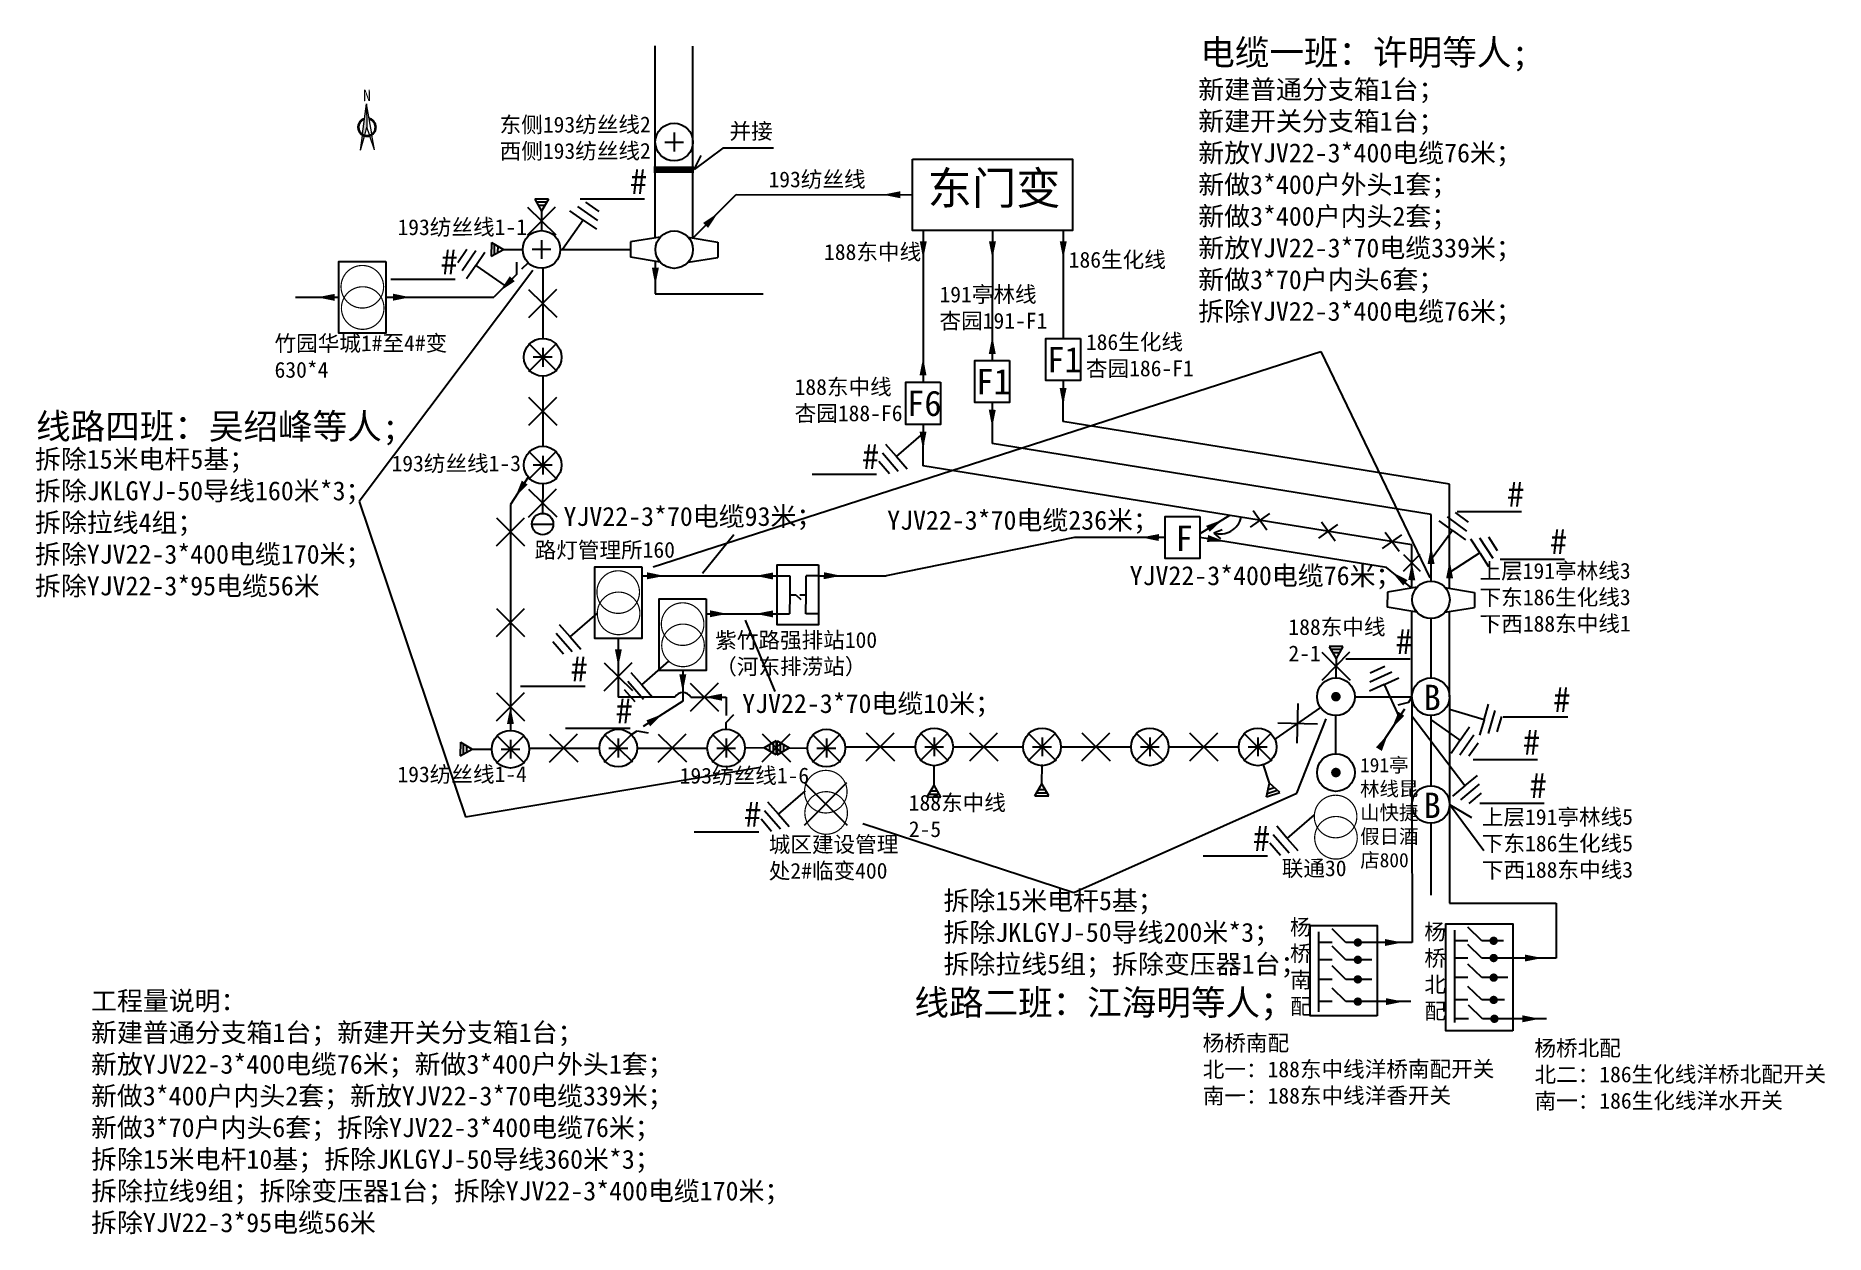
# Model space of a CAD drawing. Extents: x 933 to 989.5, y -246.3 to -208.5.
import ezdxf

# ---------------------------------------------------------------- set-up
doc = ezdxf.new("R2010")
doc.units = 0
doc.header["$LTSCALE"] = 20
doc.header["$MEASUREMENT"] = 0
for name, pattern in [('ACAD_ISO03W100', [30, 12, -18]), ('ACAD_ISO10W100', [18.5, 12, -3, 0.5, -3]), ('CENTERX2', [101.6, 63.5, -12.7, 12.7, -12.7]), ('DASHEDX2', [38.1, 25.4, -12.7])]:
    doc.linetypes.add(name, pattern=pattern)
doc.layers.get('0').update_dxf_attribs({"linetype": 'CONTINUOUS'})
for name, color, linetype in [('Layer1', 7, 'CONTINUOUS'), ('变压器', 1, 'CONTINUOUS'), ('同杆线路', 3, 'CONTINUOUS'), ('本线路', 7, 'CONTINUOUS'), ('标题', 7, 'CONTINUOUS'), ('道路', 4, 'ACAD_ISO10W100')]:
    doc.layers.add(name, color=color, linetype=linetype)
doc.layers.add('跨越', color=4, linetype='CENTERX2', lineweight=9)
doc.styles.add('STYLE1', font='SIMFANG.TTF')

# ---------------------------------------------------------------- blocks, each defined once
blk = doc.blocks.new('123')
at = {"color": 0, "linetype": 'ByBlock', "lineweight": -3}
for p, q in [((1542.352, -78.628), (1542.501, -77.689)), ((1542.501, -77.689), (1542.98, -77.686)), ((1543.14, -78.623), (1542.98, -77.686)), ((1542.357, -79.508), (1542.516, -80.445)), ((1543.144, -79.504), (1542.995, -80.443)), ((1542.516, -80.445), (1542.995, -80.443))]:
    blk.add_line(p, q, dxfattribs=at)
blk.add_circle((1542.748, -79.066), 0.591, dxfattribs=at)
blk = doc.blocks.new('12')
at = {"const_width": 0.0358}
blk.add_lwpolyline([(-0.018, 0, 1), (0.018, 0, 1)], format="xyb", close=True, dxfattribs=at)
blk = doc.blocks.new('111')
at = {"color": 0, "lineweight": -3}
for p, q in [((6520.4, 197.7, -805.8), (6496.7, 197.7, -805.8)), ((6516.4, 205.6, -805.8), (6500.6, 205.6, -805.8)), ((6508.5, 189.8, -805.8), (6492.7, 189.8, -805.8)), ((6508.5, 189.8, -805.8), (6524.3, 189.8, -805.8)), ((6508.5, 189.8), (6508.5, 154.7))]:
    blk.add_line(p, q, dxfattribs=at)
blk = doc.blocks.new('A$C779D513D')
at = {"layer": '跨越'}
h = blk.add_hatch(color=1, dxfattribs=at)
h.paths.add_polyline_path([(2, 7.41, 0.07616), (3.02, 6.94), (4.03, 10.5), (3.79, 21.16)])
h.paths.add_polyline_path([(2.85, 6.38, -0.05961), (1.91, 6.77), (1.03, 0)])
blk.add_hatch(color=5, dxfattribs=at).paths.add_polyline_path([(4.94, 14.7), (5.05, 14.06, -6.607399), (2.86, 14.01), (2.94, 14.65, 8.4891)])
at = {"layer": '跨越', "color": 0}
for p, q in [((2, 7.41), (3.79, 21.16)), ((3.79, 21.16), (4.03, 10.5)), ((6.21, 7.51), (3.79, 21.16)), ((3.02, 6.94), (4.03, 10.5)), ((5.21, 6.99), (4.03, 10.5)), ((1.03, 0), (1.91, 6.77)), ((1.03, 0), (2.85, 6.38)), ((7.51, 0.15), (5.4, 6.43)), ((7.51, 0.15), (6.32, 6.87))]:
    blk.add_line(p, q, dxfattribs=at)
for radius, start, end in [(4.29, 104.73675, 77.86325), (3.7, 108.51229, 74.08771)]:
    blk.add_arc((4.03, 10.5), radius, start, end, dxfattribs=at)
at = {"lineweight": 0, "insert": (2.18, 27.69), "char_height": 5.27, "width": 50.4759, "attachment_point": 1, "rotation": 1.3}
blk.add_mtext('N', dxfattribs=at)

msp = doc.modelspace()

# ---------------------------------------------------------------- linework, layer by layer
at = {"color": 0, "linetype": 'ByBlock', "ltscale": 0.02}
for p, q in [((952.565, -211.863), (952.565, -208.827)), ((953.753, -211.863), (953.753, -208.833)), ((952.565, -214.892), (952.565, -211.857)), ((953.753, -214.892), (953.753, -211.863)), ((954.694, -212.058), (953.791, -212.733)), ((953.791, -212.733), (954.01, -212.288)), ((956.295, -212.058), (954.694, -212.058)), ((953.753, -214.892), (955.123, -213.52)), ((955.123, -213.52), (960.683, -213.527)), ((961.022, -214.655), (961.019, -219.448)), ((963.207, -214.655), (963.205, -218.759)), ((965.442, -214.655), (965.44, -218.068)), ((948.191, -216.032), (948.191, -215.65)), ((948.551, -215.671), (948.346, -215.875)), ((952.565, -215.625), (952.565, -216.652)), ((948.191, -216.032), (947.471, -216.763)), ((941.206, -216.763), (942.575, -216.763)), ((944.063, -216.763), (947.471, -216.763)), ((952.565, -216.652), (955.973, -216.652)), ((965.44, -219.394), (965.434, -220.682)), ((963.205, -220.086), (963.198, -221.38)), ((961.019, -220.775), (961.013, -222.08)), ((977.643, -222.659), (965.434, -220.682)), ((977.059, -223.624), (963.198, -221.38)), ((948.552, -222.439), (947.994, -223.3)), ((976.45, -224.58), (961.013, -222.08)), ((977.643, -225.945), (977.643, -222.659)), ((947.994, -223.3), (947.994, -230.436)), ((970.695, -223.648), (969.757, -224.226)), ((977.059, -225.722), (977.059, -223.624)), ((948.668, -223.923), (949.345, -223.923)), ((976.45, -225.944), (976.45, -224.58)), ((976.454, -229.372), (976.45, -226.678)), ((977.642, -229.372), (977.643, -226.684)), ((951.397, -227.532), (951.396, -229.384)), ((953.432, -228.543), (953.432, -229.513)), ((953.185, -229.385), (951.396, -229.384)), ((953.432, -229.513), (952.178, -230.318)), ((953.683, -229.385), (954.802, -229.386)), ((954.801, -229.386), (954.801, -229.965)), ((975.406, -230.995), (976.224, -229.751)), ((976.342, -229.556), (976.003, -229.639)), ((976.454, -229.372), (976.342, -229.556)), ((976.454, -229.372), (976.454, -232.776)), ((977.642, -229.372), (977.642, -232.776)), ((951.815, -230.57), (951.991, -230.448)), ((951.991, -230.448), (952.335, -230.509)), ((954.801, -230.184), (955.047, -229.937)), ((954.801, -230.399), (954.801, -230.184)), ((956.384, -230.769), (956.386, -231.204)), ((976.454, -232.776), (976.463, -237.132)), ((977.642, -232.776), (977.642, -235.89)), ((978.721, -234.238), (977.642, -232.776)), ((977.642, -232.776), (978.336, -233.19)), ((977.642, -235.89), (981.002, -235.89)), ((981.002, -235.89), (981.002, -237.623))]:
    msp.add_line(p, q, dxfattribs=at)
at = {"color": 5, "linetype": 'ByBlock', "ltscale": 0.0015}
for p, q in [((948.529, -213.914), (949.42, -214.795)), ((948.534, -214.8), (949.416, -213.909)), ((948.565, -216.514), (949.456, -217.396)), ((948.57, -217.401), (949.452, -216.509)), ((948.565, -218.216), (949.456, -219.098)), ((948.57, -219.103), (949.452, -218.211)), ((948.565, -219.918), (949.456, -220.8)), ((948.57, -220.805), (949.452, -219.914)), ((948.565, -221.621), (949.456, -222.502)), ((948.57, -222.507), (949.452, -221.616)), ((948.562, -222.816), (949.453, -223.698)), ((948.567, -223.703), (949.449, -222.812)), ((971.352, -224.023), (971.961, -223.584)), ((971.437, -223.499), (971.876, -224.108)), ((947.548, -223.728), (948.439, -224.61)), ((947.553, -224.615), (948.435, -223.724)), ((973.509, -224.372), (974.117, -223.933)), ((973.594, -223.848), (974.032, -224.457)), ((975.523, -224.698), (976.132, -224.26)), ((975.609, -224.174), (976.047, -224.783)), ((976.183, -224.879), (976.717, -225.407)), ((976.186, -225.41), (976.714, -224.877)), ((947.548, -226.589), (948.439, -227.47)), ((947.553, -227.475), (948.435, -226.584)), ((973.608, -227.965), (974.5, -228.847)), ((973.613, -228.852), (974.495, -227.96)), ((950.951, -228.299), (951.842, -229.181)), ((950.955, -229.185), (951.837, -228.294)), ((947.548, -229.248), (948.439, -230.13)), ((947.553, -230.135), (948.435, -229.243)), ((953.671, -228.945), (954.562, -229.826)), ((953.676, -229.831), (954.558, -228.94)), ((972.829, -230.838), (972.859, -229.584)), ((972.217, -230.196), (973.47, -230.226)), ((947.548, -230.589), (948.439, -231.471)), ((947.553, -231.476), (948.435, -230.585)), ((949.224, -230.552), (950.115, -231.434)), ((949.228, -231.438), (950.11, -230.547)), ((950.951, -230.552), (951.843, -231.434)), ((950.956, -231.438), (951.838, -230.547)), ((952.653, -230.552), (953.545, -231.434)), ((952.658, -231.438), (953.54, -230.547)), ((954.356, -230.552), (955.247, -231.434)), ((954.36, -231.438), (955.242, -230.547)), ((955.939, -230.546), (956.831, -231.428)), ((955.944, -231.432), (956.826, -230.541)), ((957.521, -230.553), (958.412, -231.435)), ((957.526, -231.44), (958.407, -230.548)), ((959.222, -230.516), (960.113, -231.397)), ((959.227, -231.402), (960.108, -230.511)), ((960.924, -230.516), (961.815, -231.397)), ((960.929, -231.402), (961.81, -230.511)), ((962.486, -230.516), (963.378, -231.397)), ((962.491, -231.402), (963.373, -230.511)), ((964.328, -230.516), (965.219, -231.397)), ((964.333, -231.402), (965.215, -230.511)), ((966.03, -230.516), (966.922, -231.397)), ((966.035, -231.402), (966.917, -230.511)), ((967.732, -230.516), (968.624, -231.397)), ((967.737, -231.402), (968.619, -230.511)), ((969.435, -230.516), (970.326, -231.397)), ((969.439, -231.402), (970.321, -230.511)), ((971.137, -230.516), (972.028, -231.397)), ((971.142, -231.402), (972.023, -230.511)), ((957.271, -232.087), (958.623, -233.425)), ((957.278, -233.432), (958.616, -232.08))]:
    msp.add_line(p, q, dxfattribs=at)
at = {"color": 0, "linetype": 'ByBlock', "lineweight": -3}
for p, q in [((949.196, -213.671), (948.761, -213.669)), ((948.761, -213.669), (948.976, -214.049)), ((949.143, -213.762), (948.813, -213.76)), ((949.08, -213.87), (948.874, -213.869)), ((948.976, -214.049), (948.973, -214.66)), ((949.196, -213.671), (948.976, -214.049)), ((947.391, -215.031), (947.388, -215.466)), ((947.391, -215.031), (947.768, -215.251)), ((947.481, -215.084), (947.479, -215.415)), ((947.589, -215.147), (947.588, -215.353)), ((947.388, -215.466), (947.768, -215.251)), ((947.768, -215.251), (948.379, -215.254)), ((949.011, -222.655), (949.006, -223.585)), ((974.275, -227.79), (973.84, -227.787)), ((973.84, -227.787), (974.055, -228.167)), ((974.222, -227.88), (973.892, -227.878)), ((974.159, -227.988), (973.953, -227.987)), ((974.055, -228.167), (974.052, -228.778)), ((974.275, -227.79), (974.055, -228.167)), ((946.411, -230.808), (946.409, -231.242)), ((946.409, -231.242), (946.789, -231.027)), ((946.411, -230.808), (946.789, -231.027)), ((946.502, -230.86), (946.5, -231.191)), ((946.61, -230.923), (946.609, -231.129)), ((946.789, -231.027), (947.4, -231.03)), ((956.006, -230.989), (955.395, -230.993)), ((956.384, -230.769), (956.006, -230.989)), ((956.386, -231.204), (956.006, -230.989)), ((956.186, -231.091), (956.185, -230.885)), ((956.295, -231.153), (956.293, -230.822)), ((956.414, -231.205), (956.795, -230.99)), ((956.419, -231.203), (956.417, -230.768)), ((956.417, -230.77), (956.795, -230.99)), ((956.507, -230.823), (956.505, -231.154)), ((956.616, -230.886), (956.614, -231.092)), ((956.795, -230.99), (957.372, -230.994)), ((961.366, -232.161), (961.37, -231.551)), ((964.771, -232.121), (964.774, -231.51)), ((971.955, -232.102), (971.769, -231.52)), ((961.147, -232.539), (961.366, -232.161)), ((961.582, -232.542), (961.366, -232.161)), ((964.551, -232.499), (964.771, -232.121)), ((964.986, -232.501), (964.771, -232.121)), ((971.863, -232.529), (971.955, -232.102)), ((972.277, -232.398), (971.955, -232.102)), ((961.147, -232.539), (961.582, -232.542)), ((961.2, -232.449), (961.53, -232.451)), ((961.263, -232.34), (961.468, -232.342)), ((964.551, -232.499), (964.986, -232.501)), ((964.604, -232.408), (964.935, -232.41)), ((964.667, -232.3), (964.873, -232.301)), ((971.863, -232.529), (972.277, -232.398)), ((971.885, -232.427), (972.2, -232.327)), ((971.911, -232.305), (972.107, -232.242))]:
    msp.add_line(p, q, dxfattribs=at)
at = {"color": 4, "lineweight": -3}
for p, q in [((950.193, -213.655), (952.226, -213.655)), ((944.217, -216.194), (946.251, -216.194)), ((957.518, -222.344), (959.552, -222.344)), ((977.883, -223.525), (979.916, -223.525)), ((979.239, -225.027), (981.272, -225.027)), ((974.362, -228.179), (976.395, -228.179)), ((948.314, -229.044), (950.347, -229.044)), ((949.734, -230.364), (951.768, -230.364)), ((978.125, -232.186, 26.036), (976.454, -229.986)), ((979.336, -230.012), (981.37, -230.012)), ((978.381, -231.354), (980.414, -231.354)), ((977.994, -232.627, 0), (978.583, -232.137, 0)), ((978.125, -232.186, 0), (978.517, -231.86, 0)), ((978.125, -232.186, 0), (977.733, -232.513, 0)), ((978.256, -232.742, 0), (978.648, -232.415, 0)), ((978.593, -232.729), (980.626, -232.729)), ((953.795, -233.635), (955.829, -233.635)), ((969.858, -234.395), (971.891, -234.395))]:
    msp.add_line(p, q, dxfattribs=at)
at = {"color": 5, "linetype": 'ByBlock', "ltscale": 0.02}
for p, q in [((948.704, -215.919), (943.215, -223.214)), ((952.499, -225.272), (973.576, -218.477)), ((973.576, -218.477), (977.016, -225.616)), ((943.215, -223.214), (946.57, -233.167)), ((954.055, -225.477), (955.047, -224.252)), ((970.464, -224.103), (970.2, -224.207)), ((970.2, -224.207), (970.408, -224.386)), ((965.801, -224.345), (959.856, -225.555)), ((968.663, -224.345), (965.801, -224.345)), ((975.646, -225.299), (969.757, -224.345)), ((976.45, -225.944), (975.646, -225.299)), ((952.141, -225.559), (956.414, -225.559)), ((956.414, -225.559), (956.811, -225.559)), ((956.811, -225.559), (956.808, -226.158)), ((957.72, -225.555), (957.325, -225.555)), ((957.325, -226.154), (957.328, -225.555)), ((957.72, -225.555), (959.856, -225.555)), ((956.808, -226.158), (956.805, -226.757)), ((957.006, -226.159), (957.156, -226.309)), ((957.322, -226.753), (957.325, -226.154)), ((954.176, -226.757), (956.414, -226.757)), ((955.404, -226.959), (956.341, -229.207)), ((956.414, -226.757), (956.805, -226.757)), ((957.72, -226.753), (957.322, -226.753)), ((972.816, -232.421), (973.742, -230.072)), ((946.57, -233.167), (955.885, -231.594)), ((965.78, -235.555), (972.816, -232.421)), ((959.114, -233.379), (965.78, -235.555))]:
    msp.add_line(p, q, dxfattribs=at)
at = {"color": 5, "linetype": 'ByBlock', "lineweight": -3}
for p, q in [((956.808, -226.158), (957.006, -226.159)), ((957.128, -226.153), (957.325, -226.154))]:
    msp.add_line(p, q, dxfattribs=at)
at = {"color": 0, "ltscale": 0.8}
for p, q in [((976.463, -237.134), (975.053, -237.132)), ((981.002, -237.623), (979.473, -237.623))]:
    msp.add_line(p, q, dxfattribs=at)
at = {"color": 1, "ltscale": 0.8}
for p, q in [((976.415, -238.999), (975.081, -238.999)), ((980.703, -239.541), (979.394, -239.541))]:
    msp.add_line(p, q, dxfattribs=at)
at = {"color": 1, "linetype": 'ByBlock', "ltscale": 0.02}
msp.add_lwpolyline([(960.683, -212.4), (965.731, -212.4), (965.731, -214.655), (960.683, -214.655)], close=True, dxfattribs=at)
at = {"color": 0}
for points in [[(960.302, -213.526, 0.22, 0, 0), (959.751, -213.526, 0, 0, 0)], [(954.154, -214.494, 0.22, 0, 0), (954.542, -214.102, 0, 0, 0)], [(961.025, -214.997, 0.22, 0, 0), (961.022, -215.547, 0, 0, 0)], [(963.21, -214.997, 0.22, 0, 0), (963.207, -215.547, 0, 0, 0)], [(965.445, -214.997, 0.22, 0, 0), (965.442, -215.547, 0, 0, 0)], [(952.568, -215.83, 0.22, 0, 0), (952.565, -216.381, 0, 0, 0)], [(948.049, -216.18, 0.22, 0, 0), (947.661, -216.57, 0, 0, 0)], [(942.441, -216.766, 0.22, 0, 0), (941.89, -216.763, 0, 0, 0)], [(944.285, -216.76, 0.22, 0, 0), (944.835, -216.763, 0, 0, 0)], [(963.203, -218.55, 0.22, 0, 0), (963.205, -217.999, 0, 0, 0)], [(961.017, -219.228, 0.22, 0, 0), (961.02, -218.678, 0, 0, 0)], [(965.439, -219.624, 0.22, 0, 0), (965.436, -220.175, 0, 0, 0)], [(963.204, -220.316, 0.22, 0, 0), (963.201, -220.866, 0, 0, 0)], [(961.018, -221.005, 0.22, 0, 0), (961.015, -221.555, 0, 0, 0)], [(948.443, -222.613, 0.22, 0, 0), (948.141, -223.073, 0, 0, 0)], [(977.056, -225.184, 0.22, 0, 0), (977.059, -224.633, 0, 0, 0)], [(976.447, -225.694, 0.22, 0, 0), (976.45, -225.143, 0, 0, 0)], [(977.641, -225.631, 0.22, 0, 0), (977.643, -225.081, 0, 0, 0)], [(951.4, -227.874, 0.22, 0, 0), (951.397, -228.424, 0, 0, 0)], [(953.434, -228.671, 0.22, 0, 0), (953.432, -229.222, 0, 0, 0)], [(954.667, -229.388, 0.22, 0, 0), (954.117, -229.386, 0, 0, 0)], [(947.991, -230.239, 0.22, 0, 0), (947.994, -229.689, 0, 0, 0)], [(952.342, -230.213, 0.22, 0, 0), (952.805, -229.915, 0, 0, 0)], [(976.118, -229.913, 0.22, 0, 0), (975.815, -230.373, 0, 0, 0)], [(975.409, -231.028, 0.22, 0, 0), (975.694, -230.558, 0, 0, 0)], [(975.601, -237.132, 0.22, 0, 0), (976.152, -237.132, 0, 0, 0)], [(980.022, -237.623, 0.22, 0, 0), (980.572, -237.623, 0, 0, 0)]]:
    msp.add_lwpolyline(points, format="xyseb", dxfattribs=at)
at = {"color": 0, "linetype": 'ByBlock', "ltscale": 0.02}
for points in [[(944.063, -215.633), (944.063, -217.893), (942.575, -217.893), (942.575, -215.633)], [(965.987, -218.068), (965.987, -219.394), (964.893, -219.394), (964.893, -218.068)], [(963.752, -218.759), (963.752, -220.086), (962.658, -220.086), (962.658, -218.759)], [(961.566, -219.448), (961.566, -220.775), (960.472, -220.775), (960.472, -219.448)], [(952.141, -225.272), (952.141, -227.532), (950.653, -227.532), (950.653, -225.272)], [(954.176, -226.283), (954.176, -228.543), (952.688, -228.543), (952.688, -226.283)]]:
    msp.add_lwpolyline(points, close=True, dxfattribs=at)
at = {"color": 5, "linetype": 'ByBlock', "ltscale": 0.02}
for points in [[(969.757, -223.682), (969.757, -225.008), (968.663, -225.008), (968.663, -223.682)], [(957.72, -225.206), (957.72, -227.106), (956.414, -227.106), (956.414, -225.206)]]:
    msp.add_lwpolyline(points, close=True, dxfattribs=at)
at = {"color": 5}
for points in [[(970.01, -224.073, 0.22, 0, 0), (970.478, -223.782, 0, 0, 0)], [(968.462, -224.348, 0.22, 0, 0), (967.912, -224.345, 0, 0, 0)], [(970, -224.377, 0.22, 0, 0), (970.542, -224.472, 0, 0, 0)], [(976.247, -225.777, 0.22, 0, 0), (975.816, -225.435, 0, 0, 0)], [(952.307, -225.556, 0.22, 0, 0), (952.858, -225.559, 0, 0, 0)], [(956.279, -225.562, 0.22, 0, 0), (955.729, -225.559, 0, 0, 0)], [(957.886, -225.552, 0.22, 0, 0), (958.437, -225.555, 0, 0, 0)], [(954.288, -226.754, 0.22, 0, 0), (954.839, -226.757, 0, 0, 0)], [(956.279, -226.759, 0.22, 0, 0), (955.729, -226.757, 0, 0, 0)]]:
    msp.add_lwpolyline(points, format="xyseb", dxfattribs=at)
at = {"color": 1, "ltscale": 0.8}
for points in [[(975.352, -239.45), (973.238, -239.45), (973.238, -236.6), (975.352, -236.6)], [(979.64, -239.92), (977.527, -239.92), (977.527, -236.546), (979.64, -236.546)]]:
    msp.add_lwpolyline(points, close=True, dxfattribs=at)
at = {"color": 1}
for points in [[(975.63, -238.999, 0.22, 0, 0), (976.18, -238.999, 0, 0, 0)], [(979.942, -239.541, 0.22, 0, 0), (980.492, -239.541, 0, 0, 0)]]:
    msp.add_lwpolyline(points, format="xyseb", dxfattribs=at)
at = {"color": 0, "linetype": 'ByBlock', "lineweight": -3, "ltscale": 0.02}
for centre in [(974.052, -229.372), (977.048, -229.372), (974.052, -231.767), (977.048, -232.776)]:
    msp.add_circle(centre, 0.594, dxfattribs=at)
at = {"color": 5, "linetype": 'ByBlock', "ltscale": 0.02}
msp.add_arc((970.397, -223.556), 0.68, 253.2353, 347.1551, dxfattribs=at)
at = {"color": 0, "linetype": 'ByBlock', "ltscale": 0.02}
msp.add_arc((953.434, -229.531), 0.288, 30.3316, 149.676, dxfattribs=at)
at = {"layer": '变压器', "color": 0, "const_width": 0.0373}
for points in [[(943.328, -217.103, 1), (943.304, -215.759, 1)], [(943.34, -217.775, 1), (943.316, -216.431, 1)], [(951.406, -226.742, 1), (951.382, -225.398, 1)], [(951.418, -227.414, 1), (951.394, -226.07, 1)], [(953.44, -227.753, 1), (953.416, -226.409, 1)], [(953.452, -228.425, 1), (953.428, -227.081, 1)], [(957.959, -233.043, 1), (957.935, -231.699, 1)], [(957.971, -233.715, 1), (957.947, -232.371, 1)], [(974.054, -233.827, 1), (974.029, -232.483, 1)], [(974.066, -234.499, 1), (974.042, -233.155, 1)]]:
    msp.add_lwpolyline(points, format="xyb", close=True, dxfattribs=at)
at = {"layer": '同杆线路', "color": 0, "linetype": 'ByBlock', "ltscale": 0.02, "const_width": 0.209}
msp.add_lwpolyline([(952.616, -212.634), (952.616, -212.736), (953.791, -212.733)], dxfattribs=at)
at = {"layer": '本线路', "linetype": 'ByBlock', "lineweight": -3, "ltscale": 0.02}
for p, q in [((953.159, -211.566), (953.159, -212.16)), ((952.862, -211.863), (953.456, -211.863)), ((948.973, -214.957), (948.973, -215.551)), ((949.27, -215.254), (948.676, -215.254)), ((949.011, -218.36), (949.011, -218.954)), ((949.308, -218.657), (948.714, -218.657)), ((949.011, -221.764), (949.011, -222.358)), ((949.308, -222.061), (948.714, -222.061)), ((947.697, -231.03), (948.291, -231.03)), ((947.994, -230.733), (947.994, -231.327)), ((951.1, -230.993), (951.694, -230.993)), ((951.397, -230.696), (951.397, -231.29)), ((954.504, -230.993), (955.098, -230.993)), ((954.801, -230.696), (954.801, -231.29)), ((957.669, -230.994), (958.263, -230.994)), ((957.966, -230.697), (957.966, -231.291)), ((961.073, -230.957), (961.667, -230.957)), ((961.37, -230.66), (961.37, -231.254)), ((964.477, -230.957), (965.071, -230.957)), ((964.774, -230.66), (964.774, -231.254)), ((967.881, -230.957), (968.475, -230.957)), ((968.178, -230.66), (968.178, -231.254)), ((971.285, -230.957), (971.879, -230.957)), ((971.582, -230.66), (971.582, -231.254))]:
    msp.add_line(p, q, dxfattribs=at)
at = {"layer": '本线路', "color": 0, "linetype": 'ByBlock', "lineweight": -3, "ltscale": 0.14}
for p, q in [((949.567, -215.254), (951.784, -215.254)), ((949.011, -215.847), (949.011, -218.063)), ((949.011, -219.251), (949.011, -221.467)), ((977.048, -226.903), (977.048, -228.778)), ((974.646, -229.372), (976.454, -229.372)), ((977.048, -229.966), (977.048, -232.182)), ((948.587, -230.993), (950.803, -230.993)), ((951.991, -230.993), (954.207, -230.993)), ((958.559, -230.957), (960.776, -230.957)), ((961.964, -230.957), (964.18, -230.957)), ((965.368, -230.957), (967.584, -230.957)), ((968.772, -230.957), (970.988, -230.957)), ((977.048, -233.37), (977.048, -235.635))]:
    msp.add_line(p, q, dxfattribs=at)
at = {"layer": '本线路', "color": 0, "linetype": 'ByBlock', "lineweight": -3, "ltscale": 0.0015}
for p, q in [((973.564, -229.711), (972.123, -230.711)), ((974.052, -231.173), (974.052, -229.966))]:
    msp.add_line(p, q, dxfattribs=at)
at = {"layer": '本线路', "linetype": 'ByBlock', "lineweight": -3, "ltscale": 0.02}
for centre, radius in [((953.159, -211.863), 0.594), ((948.973, -215.254), 0.594), ((949.011, -218.657), 0.594), ((949.011, -222.061), 0.594), ((949.006, -223.923), 0.338), ((947.994, -231.03), 0.594), ((951.397, -230.993), 0.594), ((954.801, -230.993), 0.594), ((957.966, -230.994), 0.594), ((961.37, -230.957), 0.594), ((964.774, -230.957), 0.594), ((968.178, -230.957), 0.594), ((971.582, -230.957), 0.594)]:
    msp.add_circle(centre, radius, dxfattribs=at)
at = {"layer": '标题', "color": 1}
for p, q in [((978.657, -237.079), (978.217, -236.651)), ((973.507, -236.798), (973.505, -239.324)), ((973.929, -237.132), (973.507, -237.132)), ((974.368, -237.677), (973.929, -237.249)), ((977.795, -236.744), (977.793, -239.654)), ((978.217, -237.079), (977.795, -237.079)), ((979.342, -237.079), (978.657, -237.079)), ((973.929, -237.677), (973.507, -237.677)), ((975.185, -237.677), (974.368, -237.677)), ((978.217, -237.623), (977.795, -237.623)), ((978.657, -238.242), (978.217, -237.814)), ((973.929, -238.296), (973.507, -238.296)), ((974.369, -238.296), (973.929, -237.868)), ((975.187, -238.296), (974.369, -238.296)), ((978.217, -238.242), (977.795, -238.242)), ((979.475, -238.242), (978.657, -238.242)), ((974.369, -238.999), (973.929, -238.572)), ((978.217, -238.946), (977.795, -238.946)), ((978.657, -238.945), (978.217, -238.518)), ((979.37, -238.945), (978.657, -238.945)), ((973.929, -238.999), (973.507, -238.999)), ((975.081, -238.999), (974.369, -238.999)), ((978.681, -239.541), (978.241, -239.114)), ((978.241, -239.541), (977.819, -239.541)), ((979.394, -239.541), (978.681, -239.541))]:
    msp.add_line(p, q, dxfattribs=at)
at = {"layer": '标题', "color": 0}
for p, q in [((974.368, -237.132), (973.929, -236.705)), ((975.053, -237.132), (974.368, -237.132)), ((978.657, -237.623), (978.217, -237.195)), ((979.473, -237.623), (978.657, -237.623))]:
    msp.add_line(p, q, dxfattribs=at)
at = {"layer": '标题', "color": 0, "const_width": 0.132}
for points in [[(974.744, -237.067, 1), (974.744, -237.198, 1)], [(979.032, -237.557, 1), (979.032, -237.689, 1)]]:
    msp.add_lwpolyline(points, format="xyb", close=True, dxfattribs=at)
at = {"layer": '标题', "color": 1, "const_width": 0.132}
for points in [[(979.032, -237.013, 1), (979.032, -237.144, 1)], [(974.744, -237.611, 1), (974.744, -237.743, 1)], [(974.744, -238.23, 1), (974.744, -238.362, 1)], [(979.033, -238.176, 1), (979.033, -238.308, 1)], [(974.744, -238.933, 1), (974.744, -239.065, 1)], [(979.033, -238.88, 1), (979.033, -239.011, 1)], [(979.056, -239.475, 1), (979.056, -239.607, 1)]]:
    msp.add_lwpolyline(points, format="xyb", close=True, dxfattribs=at)

# ---------------------------------------------------------------- block references
at = {"lineweight": -3, "xscale": 0.06895526253856588, "yscale": 0.0689552625375427, "zscale": 0.06895526253769305}
msp.add_blockref('A$C779D513D', (943.185, -212.119), dxfattribs=at)
at = {"color": 4, "lineweight": -3, "zscale": 0.03230929094278739}
for p, xscale, yscale, rotation in [((774.365, -98.963), 0.03230929094397397, 0.03230929094468138, 325.074866439053), ((832.924, -392.584), 0.03230929094404396, 0.03230929094470181, 55.52633554685023), ((1102.909, -376.343), 0.03230929094392773, 0.0323092909447098, 131.0531722841115), ((804.633, -104.56), 0.03230929094391479, 0.0323092909447289, 323.6954160815519), ((858.237, -52.284), 0.03230929094385859, 0.03230929094471638, 303.2258531321325), ((1092.611, -382.036), 0.03230929094392773, 0.0323092909447098, 131.0531722841115), ((1094.871, -383.549), 0.03230929094392773, 0.0323092909447098, 131.0531722841115), ((787.146, -322.542), 0.03230929094385962, 0.03230929094471718, 24.73391202351266), ((1032.139, -26.616), 0.03230929094385526, 0.03230929094471378, 253.6225938511697), ((1093.079, -54.649), 0.03230929094406722, 0.03230929094462087, 235.1598415551034), ((1099.186, -387.634), 0.03230929094392773, 0.0323092909447098, 131.0531722841115), ((1115.249, -388.393), 0.03230929094392773, 0.03230929094471513, 131.0531722841115)]:
    msp.add_blockref('111', p, dxfattribs=dict(at, xscale=xscale, yscale=yscale, rotation=rotation))
at = {"color": 0, "lineweight": -3, "rotation": 269.47112028935}
for p in [(1046.465, 1326.694), (1070.356, 1315.64)]:
    msp.add_blockref('123', p, dxfattribs=at)
at = {"linetype": 'DASHEDX2', "zscale": 4.197748793348071}
for p, xscale, yscale, rotation in [((974.052, -229.372), 4.197748793347937, 4.19774879334787, 222.692894027769), ((974.052, -231.767), 4.197748793347942, 4.197748793347955, 97.91713063106326)]:
    msp.add_blockref('12', p, dxfattribs=dict(at, xscale=xscale, yscale=yscale, rotation=rotation))

# ---------------------------------------------------------------- texts
at = {"layer": 'Layer1', "color": 4, "lineweight": -3, "style": 'STYLE1'}
for p in [(951.77, -213.499), (945.794, -216.039), (959.095, -222.188), (979.459, -223.369), (980.815, -224.871), (975.939, -228.024), (949.891, -228.888), (980.913, -229.857), (951.311, -230.209), (979.957, -231.199), (980.17, -232.574), (955.372, -233.48), (971.435, -234.239)]:
    msp.add_text('#', height=0.789, dxfattribs=at).set_placement(p)
at = {"layer": '变压器', "color": 1, "linetype": 'ByBlock', "lineweight": -3, "width": 43.47915, "attachment_point": 1, "style": 'STYLE1'}
for s, insert, char_height in [('{\\C0;电缆一班：许明等人;}', (969.77, -208.63), 0.8), ('{\\C5;新建普通分支箱1台；\\P新建开关分支箱1台；\\P新放YJV22-3*400电缆76米；\\P新做3*400户外头1套；\\P新做3*400户内头2套；\\P新放YJV22-3*70电缆339米；\\P新做3*70户内头6套；\\P拆除YJV22-3*400电缆76米；}', (969.705, -209.904), 0.6), ('{\\C0;线路四班：吴绍峰等人;}', (933.016, -220.435), 0.8), ('{\\C5;拆除15米电杆5基；\\P拆除JKLGYJ-50导线160米*3；\\P拆除拉线4组；\\P拆除YJV22-3*400电缆170米；\\P拆除YJV22-3*95电缆56米}', (932.98, -221.573), 0.6), ('{\\C5;YJV22-3*70电缆93米；}', (949.667, -223.381), 0.6), ('{\\C5;YJV22-3*70电缆236米；}', (959.885, -223.501), 0.6), ('{\\C5;YJV22-3*400电缆76米；}', (967.541, -225.251), 0.6), ('{\\C5;YJV22-3*70电缆10米；}', (955.308, -229.287), 0.6), ('{\\C5;拆除15米电杆5基；\\P拆除JKLGYJ-50导线200米*3；\\P拆除拉线5组；拆除变压器1台；}', (961.664, -235.512), 0.6), ('{\\C0;工程量说明：\\P新建普通分支箱1台；新建开关分支箱1台；\\P新放YJV22-3*400电缆76米；新做3*400户外头1套；\\P新做3*400户内头2套；新放YJV22-3*70电缆339米；\\P新做3*70户内头6套；拆除YJV22-3*400电缆76米；\\P拆除15米电杆10基；拆除JKLGYJ-50导线360米*3；\\P拆除拉线9组；拆除变压器1台；拆除YJV22-3*400电缆170米；\\P拆除YJV22-3*95电缆56米}', (934.75, -238.675), 0.6), ('{\\C0;线路二班：江海明等人；}', (960.745, -238.626), 0.8)]:
    msp.add_mtext(s, dxfattribs=dict(at, insert=insert, char_height=char_height))
at = {"layer": '变压器', "linetype": 'ACAD_ISO03W100', "attachment_point": 1, "rotation": 0.1135, "style": 'STYLE1'}
for s, insert, char_height, width in [('{\\C0;东侧193纺丝线2\\P西侧193纺丝线2}', (947.65, -211.065), 0.5, 6.5173), ('{\\C0;并接}', (954.905, -211.269), 0.5, 6.06471), ('{\\C0;193纺丝线}', (956.138, -212.792), 0.5, 6.5173), ('{\\C0;193纺丝线1-1}', (944.425, -214.302), 0.5, 6.5173), ('{\\C0;188东中线}', (957.891, -215.084), 0.5, 6.5173), ('{\\C0;186生化线}', (965.616, -215.329), 0.5, 6.5173), ('{\\C0;191亭林线\\P杏园191-F1}', (961.536, -216.425), 0.5, 6.5173), ('{\\C0;竹园华城1#至4#变\\P630*4}', (940.543, -217.97), 0.5, 6.5173), ('{\\C0;186生化线\\P杏园186-F1}', (966.158, -217.927), 0.5, 6.5173), ('{\\C0;F1}', (964.935, -218.332), 0.8, 6.5173), ('{\\C0;F1}', (962.699, -219.024), 0.8, 6.5173), ('{\\C0;188东中线\\P杏园188-F6}', (956.962, -219.345), 0.5, 6.5173), ('{\\C0;F6}', (960.514, -219.712), 0.8, 6.5173), ('{\\C0;193纺丝线1-3}', (944.237, -221.762), 0.5, 6.5173), ('{\\C0;路灯管理所160}', (948.755, -224.494), 0.5, 6.5173), ('{\\C0;上层191亭林线3\\P下东186生化线3\\P下西188东中线1}', (978.585, -225.156), 0.5, 6.5173), ('{\\C0;188东中线\\P2-1}', (972.552, -226.924), 0.5, 6.5173), ('{\\C0;紫竹路强排站100\\P（河东排涝站）}', (954.455, -227.34), 0.5, 6.5173), ('{\\C0;B}', (976.818, -228.996), 0.8, 6.06471), ('{\\C0;193纺丝线1-4}', (944.424, -231.574), 0.5, 6.5173), ('{\\C0;193纺丝线1-6}', (953.334, -231.617), 0.5, 6.5173), ('{\\C0;191亭林线昆山快捷假日酒店800}', (974.812, -231.308), 0.45, 2.03664), ('{\\C0;188东中线\\P2-5}', (960.566, -232.471), 0.5, 6.5173), ('{\\C0;B}', (976.818, -232.401), 0.8, 6.06471), ('{\\C0;上层191亭林线5\\P下东186生化线5\\P下西188东中线3}', (978.658, -232.925), 0.5, 6.5173), ('{\\C0;城区建设管理处2#临变400}', (956.146, -233.789), 0.5, 4.51352), ('{\\C0;联通30}', (972.342, -234.541), 0.5, 6.06471), ('{\\C1;杨桥南配}', (972.603, -236.396), 0.5, 0.96982), ('{\\C1;杨桥北配}', (976.843, -236.544), 0.5, 0.96982), ('{\\C1;杨桥南配\\P北一：188东中线洋桥南配开关\\P南一：188东中线洋香开关}', (969.846, -240.057), 0.5, 12.67611), ('{\\C1;杨桥北配\\P北二：186生化线洋桥北配开关\\P南一：186生化线洋水开关}', (980.319, -240.217), 0.5, 12.67611)]:
    msp.add_mtext(s, dxfattribs=dict(at, insert=insert, char_height=char_height, width=width))
at = {"layer": '变压器', "color": 5, "linetype": 'ACAD_ISO03W100', "insert": (968.991, -223.971), "char_height": 0.8, "width": 6.5173, "attachment_point": 1, "rotation": 0.1135, "style": 'STYLE1'}
msp.add_mtext('F', dxfattribs=at)
at = {"layer": '道路', "ltscale": 0.02, "insert": (961.157, -212.802), "char_height": 1.0267, "width": 9.63014, "attachment_point": 1, "style": 'STYLE1'}
msp.add_mtext('{\\C1;东门变}', dxfattribs=at)

doc.saveas('drawing.dxf')
